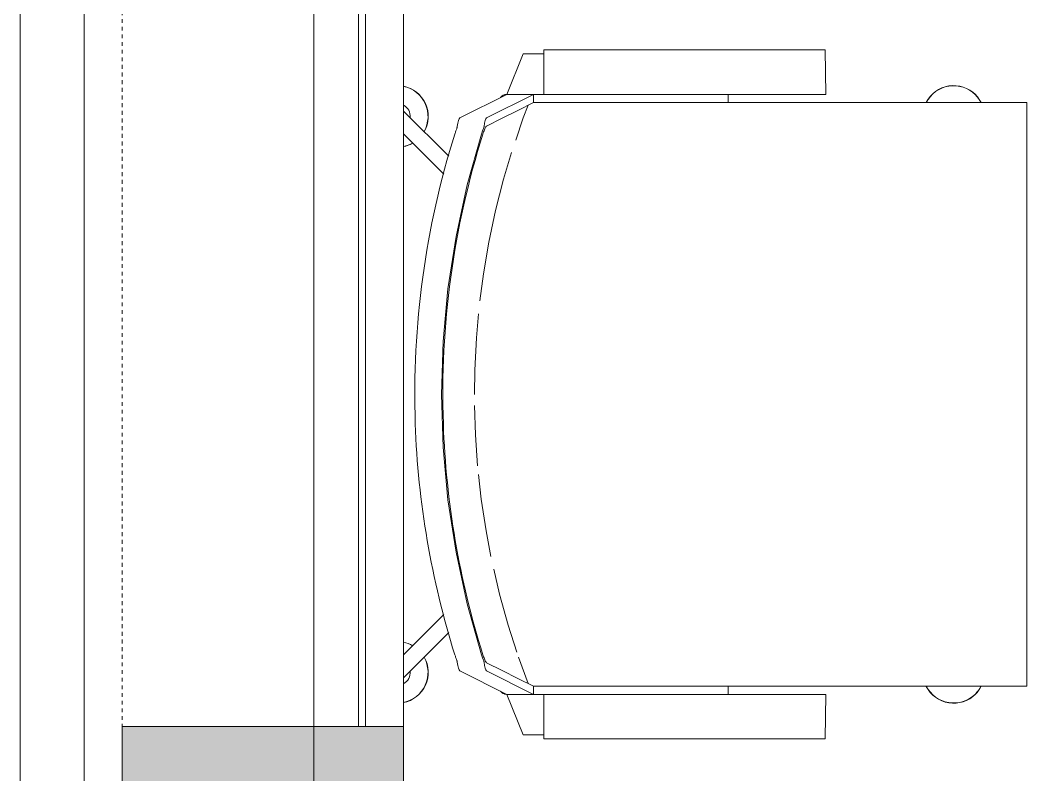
# Model space of a CAD drawing. Header units: centimetres. Extents: x -5566 to 5867, y -120 to 4683.
# Drawn here: x -5015.5 to -4936.7, y 3880.7 to 3939.8 of the extents above; entities that cross this region are included whole.
import ezdxf

# ---------------------------------------------------------------- set-up
doc = ezdxf.new("R2010")
doc.units = ezdxf.units.CM
doc.linetypes.add('Dash', pattern=[0.6, 0.3, -0.3])
for name, color, linetype, lineweight in [('A-GLAZ', 151, 'Continuous', 13), ('A-GLAZ-HDLN', 1, 'Dash', 15), ('A-WALL', 113, 'Continuous', 13), ('I-FURN', 30, 'Continuous', 13)]:
    doc.layers.add(name, color=color, linetype=linetype, lineweight=lineweight)
pattern_1 = [(90, (-261, 11.5), (-100, 6e-15), []), (180, (-261, 11.5), (-6e-15, -50), [])]

# ---------------------------------------------------------------- blocks, each defined once
blk = doc.blocks.new('AR_FUR_Chair_Office - AR_FUR_Chair_Office-V25-Level _9_00')
at = {"layer": 'I-FURN'}
for p, q in [((22.86, 27.504), (-22.86, 27.504)), ((-22.86, 27.044), (-22.86, 27.504)), ((-22.86, 24.728), (-22.86, 27.044)), ((22.86, 27.504), (22.86, 27.044)), ((22.86, 27.044), (22.86, 24.728)), ((-22.86, 17), (-22.86, 24.728)), ((22.86, 24.728), (22.86, 17)), ((-22.86, 16.181), (-22.86, 17)), ((22.86, 17), (22.86, 16.181)), ((-22.86, -7.927), (-22.86, 16.181)), ((22.86, 16.181), (22.86, -7.927)), ((-23.495, 11.777), (-26.988, 11.722)), ((-26.988, 11.46), (-26.988, 11.717)), ((-26.988, 9.432), (-26.988, 11.46)), ((-23.495, 11.772), (-23.495, 11.514)), ((-23.495, 11.514), (-23.495, 9.432)), ((26.988, 11.722), (23.495, 11.777)), ((23.495, 11.514), (23.495, 11.772)), ((23.495, 9.432), (23.495, 11.514)), ((26.988, 11.717), (26.988, 11.46)), ((26.988, 11.46), (26.988, 9.432)), ((-26.988, 6.785), (-26.988, 9.432)), ((-23.495, 9.432), (-23.495, 6.785)), ((23.495, 6.785), (23.495, 9.432)), ((26.988, 9.432), (26.988, 6.785)), ((-26.988, -10.16), (-26.988, 6.785)), ((-23.495, 6.785), (-23.495, -10.16)), ((23.495, -10.16), (23.495, 6.785)), ((26.988, 6.785), (26.988, -10.16)), ((-22.86, 4.127), (-23.495, 4.127)), ((23.495, 4.127), (22.86, 4.127)), ((-22.86, -11.138), (-22.86, -7.927)), ((22.86, -7.927), (22.86, -11.138)), ((-26.988, -10.319), (-26.988, -10.16)), ((-23.495, -10.16), (-23.495, -10.319)), ((23.495, -10.319), (23.495, -10.16)), ((26.988, -10.16), (26.988, -10.319)), ((-26.988, -10.319), (-23.495, -10.319)), ((-26.67, -10.319), (-23.495, -10.319)), ((-26.67, -10.666), (-26.67, -10.319)), ((-26.67, -11.936), (-26.67, -10.666)), ((-23.495, -10.319), (-23.495, -11.113)), ((23.495, -10.319), (26.988, -10.319)), ((26.67, -10.319), (23.495, -10.319)), ((23.495, -11.113), (23.495, -10.319)), ((26.67, -10.319), (26.67, -10.666)), ((26.67, -10.666), (26.67, -11.936)), ((-23.495, -11.113), (-22.915, -11.113)), ((-23.495, -11.113), (-21.653, -14.796)), ((-23.495, -11.113), (-23.495, -11.936)), ((-22.915, -11.113), (-22.857, -11.113)), ((-22.886, -11.113), (-22.86, -11.113)), ((-22.857, -11.113), (-22.86, -11.113)), ((22.644, -11.546), (20.593, -12.295)), ((21.653, -14.796), (23.495, -11.113)), ((22.86, -11.113), (22.857, -11.113)), ((22.857, -11.113), (22.915, -11.113)), ((22.86, -11.113), (22.886, -11.113)), ((22.915, -11.113), (23.495, -11.113)), ((23.495, -11.936), (23.495, -11.113)), ((-26.67, -11.936), (-23.495, -13.206)), ((-23.495, -13.206), (-23.495, -11.936)), ((23.495, -13.206), (26.67, -11.936)), ((23.495, -11.936), (23.495, -13.206)), ((-23.495, -13.206), (-21.653, -16.889)), ((21.653, -16.889), (23.495, -13.206)), ((-22.169, -21.271), (-18.656, -17.758)), ((18.656, -17.758), (22.169, -21.271)), ((-17.251, -18.149), (-20.409, -21.307)), ((20.409, -21.307), (17.251, -18.149)), ((-22.169, -21.271), (-22.2, -21.305)), ((22.2, -21.305), (22.169, -21.271))]:
    blk.add_line(p, q, dxfattribs=at)
at = {"layer": 'I-FURN', "flags": 128}
for points in [[(-21.021, -14.788), (-21.632, -13.567), (-22.243, -12.345), (-22.854, -11.124)], [(-19.925, -12.513), (-21.669, -11.915), (-22.644, -11.548)], [(22.854, -11.124), (22.243, -12.345), (21.632, -13.567), (21.021, -14.788)], [(20.186, -12.43), (18.078, -13.106), (15.641, -13.78), (13.69, -14.237)], [(-7.318, -15.314), (-9.441, -15.037), (-11.933, -14.609), (-14.405, -14.082), (-16.855, -13.457), (-18.946, -12.833)], [(-21.653, -14.796), (-21.584, -14.855), (-21.441, -14.91), (-21.232, -14.956), (-20.971, -14.99)], [(12.695, -14.45), (10.697, -14.834), (8.198, -15.212), (6.275, -15.425)], [(20.971, -14.99), (21.232, -14.956), (21.441, -14.91), (21.584, -14.855), (21.653, -14.796)], [(-20.869, -15.014), (-20.635, -15.101), (-20.39, -15.183)], [(20.389, -15.183), (16.404, -16.306), (12.356, -17.184), (8.263, -17.813), (4.139, -18.191), (0, -18.318), (-4.139, -18.191), (-8.263, -17.813), (-12.357, -17.184), (-16.404, -16.306), (-20.389, -15.183)], [(0, -15.736), (-1.892, -15.718), (-4.417, -15.591), (-6.32, -15.42)], [(5.605, -15.495), (3.163, -15.667), (0.868, -15.736)], [(20.39, -15.183), (20.635, -15.101), (20.869, -15.014)], [(-21.653, -16.889), (-21.584, -16.949), (-21.441, -17.003), (-21.232, -17.049), (-20.971, -17.084)], [(20.971, -17.084), (21.232, -17.049), (21.441, -17.003), (21.584, -16.949), (21.653, -16.889)]]:
    blk.add_lwpolyline(points, dxfattribs=at)
at = {"layer": 'I-FURN'}
for centre, radius, start, end in [((-21.773, 21.773), 2.414, 116.91873, 135), ((-21.773, 21.773), 2.4, 117.08991, 135), ((21.773, 21.773), 2.414, 45, 63.08127), ((21.773, 21.773), 2.4, 45, 62.91009), ((-21.773, 21.773), 2.414, 135, 243), ((-21.773, 21.773), 2.4, 135, 243), ((21.773, 21.773), 2.4, 297, 45), ((21.773, 21.773), 2.414, 297, 45), ((-22.915, -11.43), 0.317, 79.44386, 90), ((22.915, -11.43), 0.318, 90, 100.55614), ((-22.86, -13.206), 0.635, 180, 232.4486), ((22.86, -13.206), 0.635, 307.5514, 0), ((-21.773, -21.773), 2.414, 60.32944, 168.80649), ((-21.773, -21.773), 2.4, 60.42314, 168.74019), ((21.773, -21.773), 2.414, 11.19351, 119.67056), ((21.773, -21.773), 2.4, 11.25981, 119.57686), ((-21.773, -21.773), 1.004, 85, 151.90265), ((-21.773, -21.773), 2.4, 11.2598, 29.57686), ((-21.773, -21.773), 2.414, 11.19201, 29.67056), ((21.773, -21.773), 2.414, 150.32944, 168.80799), ((21.773, -21.773), 2.4, 150.42314, 168.7402), ((21.773, -21.773), 1.004, 28.09735, 95)]:
    blk.add_arc(centre, radius, start, end, dxfattribs=at)
for points in [[(-22.854, -11.124), (-22.855, -11.122), (-22.856, -11.12), (-22.857, -11.118)], [(22.857, -11.118), (22.856, -11.12), (22.855, -11.122), (22.854, -11.124)], [(-23.476, -13.361), (-23.474, -13.368), (-23.472, -13.376), (-23.47, -13.383)], [(23.47, -13.383), (23.472, -13.376), (23.474, -13.368), (23.475, -13.361)], [(-20.955, -14.843), (-20.973, -14.832), (-21.002, -14.812), (-21.018, -14.796), (-21.021, -14.788)], [(-20.389, -15.08), (-20.504, -15.04), (-20.734, -14.96), (-20.901, -14.882), (-20.955, -14.843)], [(20.955, -14.843), (20.901, -14.882), (20.734, -14.96), (20.504, -15.04), (20.389, -15.08)], [(21.021, -14.788), (21.018, -14.796), (21.002, -14.812), (20.973, -14.832), (20.955, -14.843)], [(-20.971, -14.99), (-20.954, -14.992), (-20.92, -14.997), (-20.886, -15.008), (-20.869, -15.014)], [(20.869, -15.014), (20.886, -15.008), (20.92, -14.997), (20.954, -14.992), (20.971, -14.99)], [(-20.971, -17.084), (-20.954, -17.085), (-20.92, -17.091), (-20.886, -17.102), (-20.869, -17.108)], [(-20.869, -17.108), (-20.794, -17.138), (-20.637, -17.196), (-20.472, -17.25), (-20.389, -17.277)], [(20.389, -17.277), (20.472, -17.25), (20.637, -17.196), (20.794, -17.138), (20.869, -17.108)], [(20.869, -17.108), (20.886, -17.102), (20.92, -17.091), (20.954, -17.085), (20.971, -17.084)]]:
    blk.add_open_spline(points, degree=3, dxfattribs=at)
for points, knots in [([(-23.406, -13.531), (-23.402, -13.537), (-23.392, -13.554), (-23.38, -13.571), (-23.373, -13.58)], [0.46885825, 0.46885825, 0.46885825, 0.46885825, 0.5, 0.54714413, 0.54714413, 0.54714413, 0.54714413]), ([(-23.29, -13.674), (-23.281, -13.682), (-23.267, -13.694), (-23.252, -13.706), (-23.246, -13.709)], [0.70536216, 0.70536216, 0.70536216, 0.70536216, 0.75, 0.77420596, 0.77420596, 0.77420596, 0.77420596]), ([(23.247, -13.71), (23.252, -13.706), (23.267, -13.694), (23.281, -13.682), (23.29, -13.674)], [0.22579404, 0.22579404, 0.22579404, 0.22579404, 0.25, 0.29463784, 0.29463784, 0.29463784, 0.29463784]), ([(23.373, -13.58), (23.38, -13.571), (23.392, -13.554), (23.402, -13.537), (23.406, -13.531)], [0.45285587, 0.45285587, 0.45285587, 0.45285587, 0.5, 0.53114175, 0.53114175, 0.53114175, 0.53114175]), ([(20.389, -15.08), (14.537, -16.924), (4.618, -18.621), (-9.22, -17.915), (-16.732, -16.232), (-20.389, -15.08)], [0, 0, 0, 0, 0.444444, 0.722222, 1, 1, 1, 1]), ([(-20.389, -17.277), (-16.731, -18.429), (-9.22, -20.111), (4.618, -20.816), (14.537, -19.12), (20.389, -17.277)], [-1, -1, -1, -1, -0.722222, -0.444444, 0, 0, 0, 0])]:
    blk.add_open_spline(points, degree=3, knots=knots, dxfattribs=at)
blk = doc.blocks.new('AR_Alum_Sgl_keep_DownOpen - W100H175-V85-Level _9_00')
at = {"layer": 'A-GLAZ'}
h = blk.add_hatch(color=256, dxfattribs=at)
h.paths.add_polyline_path([(46.321, 4), (50, 4), (50, 11), (45, 11), (45, 4)], flags=0)
h.paths.add_polyline_path([(-50, 4), (-45, 4), (-45, 11), (-50, 11)], flags=0)
h = blk.add_hatch(dxfattribs=at)
h.set_pattern_fill('FP_75', color=256, style=0, pattern_type=2)
h.set_pattern_definition(pattern_1)
h.paths.add_polyline_path([(-13.358, 4), (45, 4), (45, 11), (-45, 11), (-45, 4)], flags=0)
for points in [[(-45, -11), (-45, 4), (-50, 4), (-50, -11)], [(50, -11), (50, 4), (45, 4), (45, -11), (46.321, -11)]]:
    blk.add_hatch(color=256, dxfattribs=at).paths.add_polyline_path(points, flags=0)
h = blk.add_hatch(dxfattribs=at)
h.set_pattern_fill('FP_75', color=256, style=0, pattern_type=2)
h.set_pattern_definition(pattern_1)
h.paths.add_polyline_path([(46.321, -14), (50, -14), (50, -11), (-50, -11), (-50, -14), (45, -14)], flags=0)
at = {"layer": 'A-GLAZ', "lineweight": 15}
for p, q in [((-50, 11), (-45, 11)), ((-50, 4), (-50, 11)), ((-45, 11), (-45, 4)), ((45, 11), (50, 11)), ((45, 4), (45, 11)), ((50, 11), (50, 4)), ((-45, 4), (-50, 4)), ((-50, -11), (-50, 4)), ((-50, 4), (-45, 4)), ((-45, 4), (-45, -11)), ((50, 4), (45, 4)), ((45, -11), (45, 4)), ((45, 4), (50, 4)), ((50, 4), (50, -11)), ((-45, -11), (-50, -11)), ((50, -11), (45, -11))]:
    blk.add_line(p, q, dxfattribs=at)
at = {"layer": 'A-GLAZ'}
for p, q in [((-45, 11), (45, 11)), ((45, 4), (-45, 4)), ((-50, -14), (50, -14))]:
    blk.add_line(p, q, dxfattribs=at)
at = {"layer": 'A-GLAZ', "lineweight": 18}
blk.add_line((45, 7.5), (-45, 7.5), dxfattribs=at)
at = {"layer": 'A-GLAZ-HDLN'}
blk.add_line((-50, -11), (50, -11), dxfattribs=at)

msp = doc.modelspace()

# ---------------------------------------------------------------- linework, layer by layer
at = {"layer": 'A-WALL'}
msp.add_line((-5015.5, 3879.492), (-5015.5, 3979.492), dxfattribs=at)

# ---------------------------------------------------------------- block references
at = {"layer": 'A-GLAZ', "rotation": 270}
msp.add_blockref('AR_Alum_Sgl_keep_DownOpen - W100H175-V85-Level _9_00', (-4996.5, 3929.492), dxfattribs=at)
at = {"layer": 'I-FURN', "rotation": 270}
msp.add_blockref('AR_FUR_Chair_Office - AR_FUR_Chair_Office-V25-Level _9_00', (-4964.193, 3910.492), dxfattribs=at)

doc.saveas('drawing.dxf')
